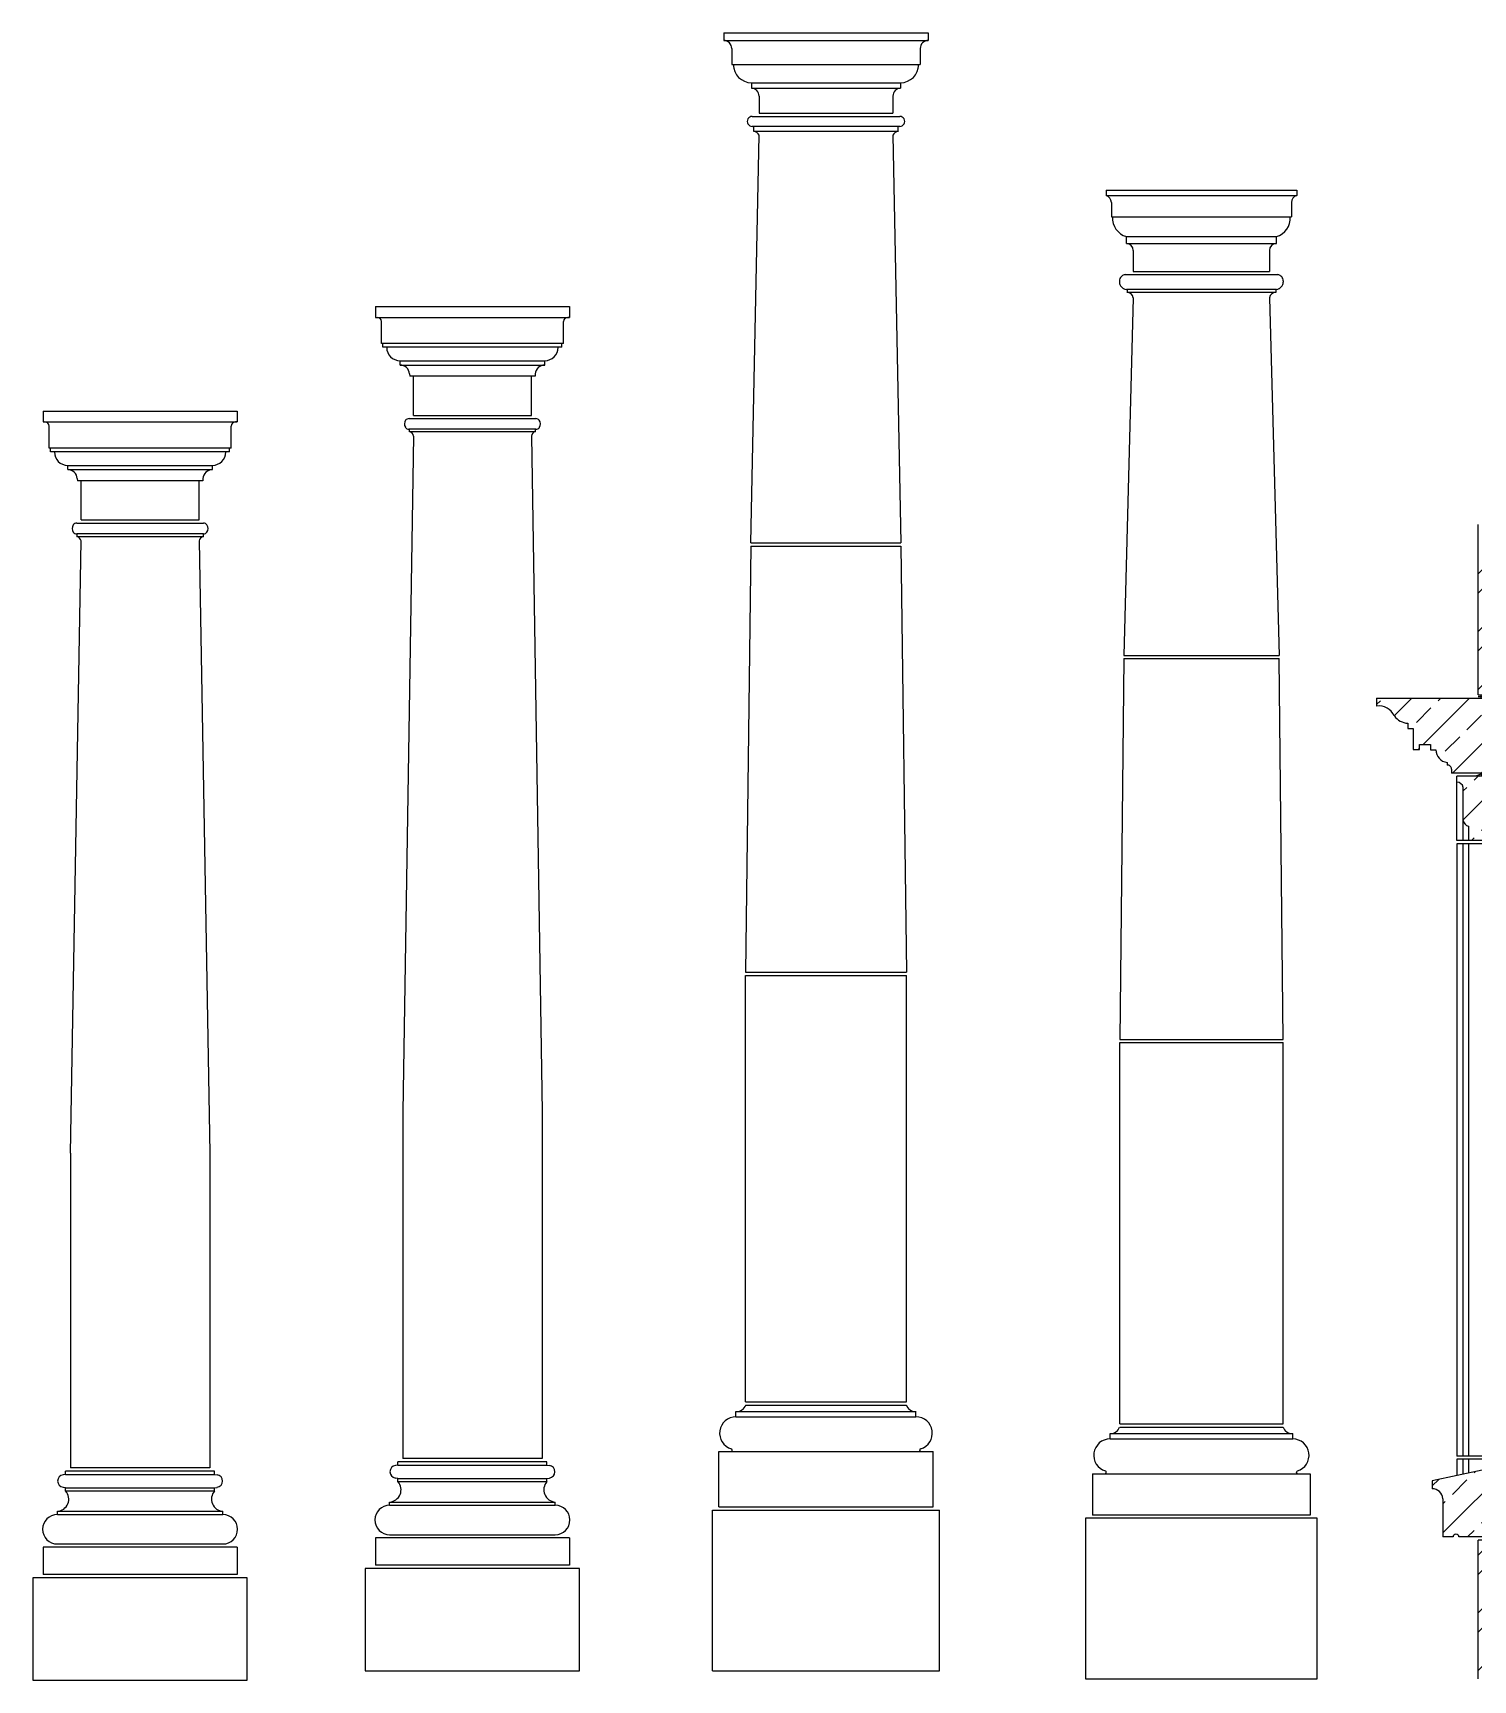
# Model space of a CAD drawing. Extents: x -9127 to 548, y 11049 to 16542.
# Drawn here: x -6365 to -3676, y 11056 to 14131 of the extents above; entities that cross this region are included whole.
import ezdxf

# ---------------------------------------------------------------- set-up
doc = ezdxf.new("R2010")
doc.units = 0
doc.header["$MEASUREMENT"] = 0
doc.layers.get('0').update_dxf_attribs({"linetype": 'CONTINUOUS'})
doc.layers.add('detail', color=7, linetype='CONTINUOUS')

# ---------------------------------------------------------------- blocks, each defined once
blk = doc.blocks.new('22')
at = {"layer": 'detail'}
for p, q in [((-4347.2, 8855.9), (-4347.2, 8835.9)), ((-4347.2, 8855.9), (-3985.2, 8855.9)), ((-4347.2, 8835.9), (-3985.2, 8835.9)), ((-4347.2, 8835.9), (-4344.2, 8835.9)), ((-4336.2, 8786.9), (-4336.2, 8827.9)), ((-3996.2, 8786.9), (-3996.2, 8827.9)), ((-3985.2, 8835.9), (-3988.2, 8835.9)), ((-3985.2, 8855.9), (-3985.2, 8835.9)), ((-3996.2, 8786.9), (-4336.2, 8786.9)), ((-4333.2, 8779.9), (-4333.2, 8786.9)), ((-3999.2, 8779.9), (-4333.2, 8779.9)), ((-3999.2, 8779.9), (-3999.2, 8786.9)), ((-4301.2, 8754.9), (-4031.2, 8754.9)), ((-4301.2, 8746.9), (-4301.2, 8754.9)), ((-4301.2, 8746.9), (-4031.2, 8746.9)), ((-4031.2, 8746.9), (-4031.2, 8754.9)), ((-4283.5, 8730.3), (-4283.2, 8725.9)), ((-4049.2, 8725.9), (-4283.2, 8725.9)), ((-4276.2, 8652.9), (-4276.2, 8725.9)), ((-4056.2, 8652.9), (-4056.2, 8725.9)), ((-4048.9, 8730.3), (-4049.2, 8725.9)), ((-4284.5, 8646.9), (-4047.9, 8646.9)), ((-4276.2, 8652.9), (-4056.2, 8652.9)), ((-4296.2, 7470.9), (-4276.2, 8613.9)), ((-4047.9, 8626.9), (-4284.5, 8626.9)), ((-4284.2, 8626.9), (-4284.2, 8621.4)), ((-4048.2, 8621.4), (-4284.2, 8621.4)), ((-4056.2, 8613.9), (-4036.2, 7470.9)), ((-4048.2, 8626.9), (-4048.2, 8621.4)), ((-4296.2, 7470.9), (-4296.2, 6882.9)), ((-4036.2, 7470.9), (-4036.2, 6882.9)), ((-4305.2, 6870.9), (-4309.9, 6870.1)), ((-4305.2, 6870.9), (-4305.2, 6876.9)), ((-4027.2, 6876.9), (-4305.2, 6876.9)), ((-4305.2, 6870.9), (-4027.2, 6870.9)), ((-4036.2, 6882.9), (-4296.2, 6882.9)), ((-4027.2, 6870.9), (-4027.2, 6876.9)), ((-4027.2, 6870.9), (-4022.5, 6870.1)), ((-4305.2, 6845.9), (-4309.9, 6846.6)), ((-4305.2, 6845.9), (-4027.2, 6845.9)), ((-4305.2, 6839.9), (-4305.2, 6845.9)), ((-4305.2, 6839.9), (-4027.2, 6839.9)), ((-4027.2, 6845.9), (-4022.5, 6846.6)), ((-4027.2, 6839.9), (-4027.2, 6845.9)), ((-4320.7, 6801.9), (-4011.7, 6801.9)), ((-4320.7, 6795.9), (-4320.7, 6801.9)), ((-4011.7, 6795.9), (-4011.7, 6801.9)), ((-4320.7, 6795.9), (-4011.7, 6795.9)), ((-4320.7, 6740.9), (-4011.7, 6740.9)), ((-4347.2, 6734.9), (-4347.2, 6683.9)), ((-3985.2, 6734.9), (-4347.2, 6734.9)), ((-3985.2, 6734.9), (-3985.2, 6683.9)), ((-4366.2, 6677.9), (-4366.2, 6486.9)), ((-3966.2, 6677.9), (-4366.2, 6677.9)), ((-3985.2, 6683.9), (-4347.2, 6683.9)), ((-3966.2, 6486.9), (-3966.2, 6677.9)), ((-4366.2, 6486.9), (-3966.2, 6486.9))]:
    blk.add_line(p, q, dxfattribs=at)
for centre, radius, start, end in [((-4344.2, 8827.9), 8, 0, 90), ((-3988.2, 8827.9), 8, 90, 180), ((-4301.2, 8779.9), 25, 180, 270), ((-4031.2, 8779.9), 25, 270, 0), ((-4301.4, 8728.9), 18, 4.6535, 89.2361), ((-4031, 8728.9), 18, 90.7639, 175.3465), ((-4281.9, 8636.9), 11.3, 143.1301, 216.8699), ((-4284.5, 8638.9), 8, 90, 143.1301), ((-4047.9, 8638.9), 8, 36.8699, 90), ((-4050.5, 8636.9), 11.3, 323.1301, 36.8699), ((-4284.5, 8634.9), 8, 216.8699, 270), ((-4285.6, 8611.9), 9.59, 11.9692, 81.7261), ((-4046.8, 8611.9), 9.59, 98.2739, 168.0308), ((-4047.9, 8634.9), 8, 270, 323.1301), ((-4308.4, 6858.4), 11.8, 97.4698, 262.5302), ((-4024, 6858.4), 11.8, 277.4698, 82.5302), ((-4322.3, 6824.7), 22.9, 274.0406, 41.5788), ((-4010.1, 6824.7), 22.9, 138.4212, 265.9594), ((-4320.7, 6768.4), 27.5, 90, 270), ((-4011.7, 6768.4), 27.5, 270, 90)]:
    blk.add_arc(centre, radius, start, end, dxfattribs=at)
blk = doc.blocks.new('23')
at = {"layer": 'detail'}
for p, q in [((-3726.9, 9051.3), (-3726.9, 9031.3)), ((-3726.9, 9051.3), (-3364.9, 9051.3)), ((-3364.9, 9051.3), (-3364.9, 9031.3)), ((-3726.9, 9031.3), (-3364.9, 9031.3)), ((-3726.9, 9031.3), (-3723.9, 9031.3)), ((-3715.9, 8982.3), (-3715.9, 9023.3)), ((-3375.9, 8982.3), (-3375.9, 9023.3)), ((-3364.9, 9031.3), (-3367.9, 9031.3)), ((-3375.9, 8982.3), (-3715.9, 8982.3)), ((-3712.9, 8975.3), (-3712.9, 8982.3)), ((-3378.9, 8975.3), (-3378.9, 8982.3)), ((-3378.9, 8975.3), (-3712.9, 8975.3)), ((-3680.9, 8950.3), (-3410.9, 8950.3)), ((-3680.9, 8942.3), (-3680.9, 8950.3)), ((-3410.9, 8942.3), (-3410.9, 8950.3)), ((-3680.9, 8942.3), (-3410.9, 8942.3)), ((-3663.2, 8925.8), (-3662.9, 8921.3)), ((-3428.9, 8921.3), (-3662.9, 8921.3)), ((-3655.9, 8848.3), (-3655.9, 8921.3)), ((-3435.9, 8848.3), (-3435.9, 8921.3)), ((-3428.6, 8925.8), (-3428.9, 8921.3)), ((-3664.2, 8842.3), (-3427.6, 8842.3)), ((-3655.9, 8848.3), (-3435.9, 8848.3)), ((-3655.9, 8809.3), (-3675.9, 7547.7)), ((-3427.5, 8822.4), (-3664.3, 8822.4)), ((-3663.5, 8817.7), (-3663.5, 8822.4)), ((-3428.3, 8817.7), (-3663.5, 8817.7)), ((-3435.9, 8809.3), (-3415.9, 7547.7)), ((-3428.3, 8817.7), (-3428.3, 8822.4)), ((-3675.9, 7547.7), (-3675.9, 6900.3)), ((-3415.9, 7547.7), (-3415.9, 6900.3)), ((-3684.9, 6888.3), (-3684.9, 6894.3)), ((-3406.9, 6894.3), (-3684.9, 6894.3)), ((-3415.9, 6900.3), (-3675.9, 6900.3)), ((-3406.9, 6888.3), (-3406.9, 6894.3)), ((-3684.9, 6888.3), (-3689.6, 6887.6)), ((-3684.9, 6863.3), (-3689.6, 6864.1)), ((-3684.9, 6888.3), (-3406.9, 6888.3)), ((-3684.9, 6863.3), (-3406.9, 6863.3)), ((-3684.9, 6857.3), (-3684.9, 6863.3)), ((-3406.9, 6888.3), (-3402.2, 6887.6)), ((-3406.9, 6863.3), (-3402.2, 6864.1)), ((-3406.9, 6857.3), (-3406.9, 6863.3)), ((-3684.9, 6857.3), (-3406.9, 6857.3)), ((-3700.4, 6819.3), (-3391.4, 6819.3)), ((-3700.4, 6813.3), (-3700.4, 6819.3)), ((-3700.4, 6813.3), (-3391.4, 6813.3)), ((-3391.4, 6813.3), (-3391.4, 6819.3)), ((-3726.9, 6752.3), (-3726.9, 6701.3)), ((-3364.9, 6752.3), (-3726.9, 6752.3)), ((-3700.4, 6758.3), (-3391.4, 6758.3)), ((-3364.9, 6752.3), (-3364.9, 6701.3)), ((-3745.9, 6695.3), (-3745.9, 6504.3)), ((-3345.9, 6695.3), (-3745.9, 6695.3)), ((-3364.9, 6701.3), (-3726.9, 6701.3)), ((-3345.9, 6504.3), (-3345.9, 6695.3)), ((-3745.9, 6504.3), (-3345.9, 6504.3))]:
    blk.add_line(p, q, dxfattribs=at)
for centre, radius, start, end in [((-3723.9, 9023.3), 8, 0, 90), ((-3367.9, 9023.3), 8, 90, 180), ((-3680.9, 8975.3), 25, 180, 270), ((-3410.9, 8975.3), 25, 270, 0), ((-3681.1, 8924.3), 18, 4.6535, 89.2361), ((-3410.6, 8924.3), 18, 90.7639, 175.3465), ((-3661.6, 8832.3), 11.3, 143.1301, 214.3707), ((-3664.2, 8834.3), 8, 90, 143.1301), ((-3427.6, 8834.3), 8, 36.8699, 90), ((-3430.2, 8832.3), 11.3, 325.6293, 36.8699), ((-3664.3, 8830.4), 8, 214.3707, 270), ((-3665.7, 8808.1), 9.86, 7.362, 77.4167), ((-3426.1, 8808.1), 9.86, 102.5833, 172.638), ((-3427.5, 8830.4), 8, 270, 325.6293), ((-3688.1, 6875.8), 11.8, 97.4698, 262.5302), ((-3403.7, 6875.8), 11.8, 277.4698, 82.5302), ((-3702, 6842.1), 22.9, 274.0406, 41.5788), ((-3389.8, 6842.1), 22.9, 138.4212, 265.9594), ((-3700.4, 6785.8), 27.5, 90, 270), ((-3391.4, 6785.8), 27.5, 270, 90)]:
    blk.add_arc(centre, radius, start, end, dxfattribs=at)
blk = doc.blocks.new('24')
at = {"layer": 'detail'}
for p, q in [((-3076.9, 9562.3), (-3076.9, 9548.3)), ((-3076.9, 9562.3), (-2694.9, 9562.3)), ((-3076.9, 9548.3), (-2694.9, 9548.3)), ((-2694.9, 9562.3), (-2694.9, 9548.3)), ((-3061.9, 9533.3), (-3061.9, 9503.3)), ((-3061.9, 9503.3), (-2709.9, 9503.3)), ((-2709.9, 9533.3), (-2709.9, 9503.3)), ((-3024.9, 9469.3), (-2746.9, 9469.3)), ((-3024.9, 9469.3), (-3024.9, 9459.3)), ((-3024.9, 9459.3), (-2746.9, 9459.3)), ((-3010.9, 9444.3), (-3010.9, 9412.3)), ((-2760.9, 9444.3), (-2760.9, 9412.3)), ((-2746.9, 9469.3), (-2746.9, 9459.3)), ((-3010.9, 9412.3), (-2760.9, 9412.3)), ((-3023.5, 9406.3), (-2748.2, 9406.3)), ((-2748.2, 9387.8), (-3023.5, 9387.8)), ((-3020.9, 9378.2), (-3020.9, 9387.8)), ((-2750.9, 9378.2), (-2750.9, 9387.8)), ((-3025.9, 8610.3), (-3010.9, 9371.3)), ((-2750.9, 9378.2), (-3020.9, 9378.2)), ((-2760.9, 9371.3), (-2745.9, 8610.3)), ((-3025.9, 8604.3), (-3035.9, 7808.3)), ((-3025.9, 8610.3), (-2745.9, 8610.3)), ((-3025.9, 8604.3), (-2745.9, 8604.3)), ((-2745.9, 8604.3), (-2735.9, 7808.3)), ((-3035.9, 7808.3), (-2735.9, 7808.3)), ((-3035.9, 7006.3), (-3035.9, 7802.3)), ((-3035.9, 7802.3), (-2735.9, 7802.3)), ((-2735.9, 7006.3), (-2735.9, 7802.3)), ((-3053.9, 6988.3), (-2717.9, 6988.3)), ((-3053.9, 6978.3), (-3053.9, 6988.3)), ((-3035.9, 7006.3), (-2735.9, 7006.3)), ((-3035.9, 7000.3), (-2735.9, 7000.3)), ((-2717.9, 6978.3), (-2717.9, 6988.3)), ((-3053.9, 6978.3), (-2717.9, 6978.3)), ((-3085.9, 6913.3), (-2685.9, 6913.3)), ((-3085.9, 6810.3), (-3085.9, 6913.3)), ((-3060.9, 6915.6), (-3060.9, 6916.4)), ((-2710.9, 6915.6), (-2710.9, 6916.4)), ((-2685.9, 6810.3), (-2685.9, 6913.3)), ((-3097.9, 6504.3), (-3097.9, 6804.3)), ((-3097.9, 6804.3), (-2673.9, 6804.3)), ((-3085.9, 6810.3), (-2685.9, 6810.3)), ((-2673.9, 6504.3), (-2673.9, 6804.3)), ((-3097.9, 6504.3), (-2673.9, 6504.3))]:
    blk.add_line(p, q, dxfattribs=at)
for centre, radius, start, end in [((-3076.9, 9533.3), 15, 0, 90), ((-2694.9, 9533.3), 15, 90, 180), ((-3024.9, 9503.3), 34, 180, 270), ((-2746.9, 9503.3), 34, 270, 0), ((-3025.9, 9444.3), 15, 0, 86.1774), ((-2745.9, 9444.3), 15, 93.8226, 180), ((-3023.6, 9397.1), 9.28, 89.8478, 270.1522), ((-2748.2, 9397.1), 9.28, 269.8478, 90.1522), ((-3021.3, 9366.8), 11.4, 23.4444, 87.9045), ((-2750.4, 9366.8), 11.4, 92.0955, 156.5556), ((-3052.4, 7005.6), 17.4, 265.1745, 342.2056), ((-2719.3, 7005.6), 17.4, 197.7944, 274.8255), ((-3053.9, 6947.8), 30.5, 90, 253.5286), ((-2717.9, 6947.8), 30.5, 286.4714, 90), ((-3063.2, 6915.6), 2.3, 270, 0), ((-3063.2, 6916.4), 2.3, 0, 73.5286), ((-2708.6, 6916.4), 2.3, 106.4714, 180), ((-2708.6, 6915.6), 2.3, 180, 270)]:
    blk.add_arc(centre, radius, start, end, dxfattribs=at)
blk = doc.blocks.new('25')
at = {"layer": 'detail'}
for p, q in [((-2363.2, 9269), (-2363.2, 9259)), ((-2363.2, 9269), (-2007.2, 9269)), ((-2363.2, 9259), (-2007.2, 9259)), ((-2007.2, 9269), (-2007.2, 9259)), ((-2353.2, 9246), (-2353.2, 9219)), ((-2017.2, 9246), (-2017.2, 9219)), ((-2353.2, 9219), (-2017.2, 9219)), ((-2325.2, 9182), (-2045.2, 9182)), ((-2325.2, 9169), (-2325.2, 9182)), ((-2325.2, 9169), (-2045.2, 9169)), ((-2045.2, 9169), (-2045.2, 9182)), ((-2312.2, 9156), (-2312.2, 9117)), ((-2058.2, 9156), (-2058.2, 9117)), ((-2326.8, 9111), (-2043.6, 9111)), ((-2312.2, 9117), (-2058.2, 9117)), ((-2338.2, 9099.4), (-2338.2, 9096.8)), ((-2045.2, 9083.4), (-2325.1, 9083.4)), ((-2324, 9083.4), (-2324, 9077.9)), ((-2046.3, 9077.9), (-2324, 9077.9)), ((-2046.3, 9083.4), (-2046.3, 9077.9)), ((-2032.2, 9099.4), (-2032.2, 9096.8)), ((-2312.2, 9068), (-2330.2, 8400)), ((-2058.2, 9068), (-2040.2, 8400)), ((-2330.2, 8400), (-2040.2, 8400)), ((-2330.2, 8394), (-2337.7, 7683)), ((-2330.2, 8394), (-2040.2, 8394)), ((-2032.7, 7683), (-2040.2, 8394)), ((-2337.7, 7683), (-2032.7, 7683)), ((-2337.7, 7677), (-2032.7, 7677)), ((-2337.7, 6965), (-2337.7, 7677)), ((-2032.7, 6965), (-2032.7, 7677)), ((-2337.7, 6965), (-2032.7, 6965)), ((-2337.7, 6959), (-2032.7, 6959)), ((-2355.7, 6937), (-2355.7, 6947)), ((-2355.7, 6947), (-2014.7, 6947)), ((-2355.7, 6937), (-2014.7, 6937)), ((-2014.7, 6937), (-2014.7, 6947)), ((-2388.2, 6872), (-1982.2, 6872)), ((-2388.2, 6872), (-2388.2, 6795)), ((-2362.7, 6874.3), (-2362.7, 6875)), ((-2007.7, 6874.3), (-2007.7, 6875)), ((-1982.2, 6872), (-1982.2, 6795)), ((-2401.2, 6789), (-2401.2, 6489)), ((-1969.2, 6789), (-2401.2, 6789)), ((-1982.2, 6795), (-2388.2, 6795)), ((-1969.2, 6489), (-1969.2, 6789)), ((-2401.2, 6489), (-1969.2, 6489))]:
    blk.add_line(p, q, dxfattribs=at)
for centre, radius, start, end in [((-2367.6, 9245.2), 14.4, 2.9168, 72.2204), ((-2002.8, 9245.2), 14.4, 107.7796, 177.0832), ((-2314.9, 9216.8), 36.3, 176.6102, 253.5814), ((-2055.4, 9216.8), 36.3, 286.4186, 3.3898), ((-2325.2, 9156), 13, 0, 90), ((-2045.2, 9156), 13, 90, 180), ((-2328.2, 9099.4), 10, 154.2131, 180), ((-2324.7, 9097.8), 13.8, 122.5886, 154.2131), ((-2326.8, 9101), 10, 90, 122.5886), ((-2043.6, 9101), 10, 57.4114, 90), ((-2045.6, 9097.8), 13.8, 25.7869, 57.4114), ((-2042.2, 9099.4), 10, 0, 25.7869), ((-2328.2, 9096.8), 10, 180, 205.3049), ((-2321, 9100.1), 17.9, 205.3049, 238.7563), ((-2325.1, 9093.4), 10, 238.7563, 270), ((-2324.7, 9065.1), 12.8, 13.0497, 87.074), ((-2045.7, 9065.1), 12.8, 92.926, 166.9503), ((-2045.2, 9093.4), 10, 270, 301.2437), ((-2049.3, 9100.1), 17.9, 301.2437, 334.6951), ((-2042.2, 9096.8), 10, 334.6951, 0), ((-2355, 6965.4), 18.4, 267.7668, 339.6133), ((-2015.4, 6965.4), 18.4, 200.3867, 272.2332), ((-2355.7, 6906.5), 30.5, 90, 253.5286), ((-2014.7, 6906.5), 30.5, 286.4714, 90), ((-2365, 6874.3), 2.3, 270, 0), ((-2365, 6875), 2.3, 0, 73.5286), ((-2005.4, 6875), 2.3, 106.4714, 180), ((-2005.4, 6874.3), 2.3, 180, 270)]:
    blk.add_arc(centre, radius, start, end, dxfattribs=at)
blk = doc.blocks.new('*X8')
at = {"color": 0}
for p, q in [((4862, 2652.9), (4909.8, 2700.7)), ((4862, 2599), (4962, 2699)), ((4862, 2545.1), (4962, 2645.1)), ((4913.5, 2542.7), (4962, 2591.2))]:
    blk.add_line(p, q, dxfattribs=at)
blk = doc.blocks.new('*X4')
at = {"color": 0}
for p, q in [((4654, 2175.5), (4735.3, 2256.7)), ((4674.2, 2249.6), (4681.4, 2256.7)), ((4768.5, 2236.1), (4782, 2249.6)), ((4654, 2229.3), (4660.8, 2236.1)), ((4728.1, 2195.7), (4755, 2222.6)), ((4723, 2136.7), (4782, 2195.7)), ((4687.7, 2155.3), (4714.6, 2182.2)), ((4669.1, 2136.7), (4674.2, 2141.8)), ((4782, 2141.8), (4782, 2141.8))]:
    blk.add_line(p, q, dxfattribs=at)
blk = doc.blocks.new('*X2')
at = {"color": 0}
for p, q in [((4525.1, 2369.9), (4558, 2402.7)), ((4579, 2316), (4665.7, 2402.7)), ((4606.9, 2397.7), (4611.8, 2402.7)), ((4633.5, 2262.7), (4773.5, 2402.7)), ((4701.2, 2384.3), (4719.6, 2402.7)), ((4492, 2390.6), (4499.1, 2397.7)), ((4566.5, 2357.3), (4593.4, 2384.3)), ((4660.8, 2343.8), (4687.7, 2370.8)), ((4755, 2330.4), (4782, 2357.3)), ((4569.7, 2306.7), (4572.3, 2309.3)), ((4620.3, 2303.4), (4647.3, 2330.4)), ((4714.6, 2290), (4741.6, 2316.9)), ((4687.4, 2262.7), (4701.2, 2276.5)), ((4741.3, 2262.7), (4782, 2303.5))]:
    blk.add_line(p, q, dxfattribs=at)
blk = doc.blocks.new('*X0')
at = {"color": 0}
for p, q in [((4682, 2634.5), (4748.2, 2700.7)), ((4682, 2598.6), (4782, 2698.6)), ((4682, 2526.8), (4782, 2626.8)), ((4682, 2490.8), (4782, 2590.8)), ((4682, 2419), (4782, 2519)), ((4707.7, 2408.7), (4782, 2483.1)), ((4779.5, 2408.7), (4782, 2411.2))]:
    blk.add_line(p, q, dxfattribs=at)
blk = doc.blocks.new('*X7')
at = {"color": 0}
for p, q in [((4862, 2491.2), (4913.5, 2542.7)), ((4867.4, 2442.7), (4962, 2537.3)), ((4921.3, 2442.7), (4962, 2483.5)), ((4862, 2383.5), (4921.3, 2442.7)), ((4862, 2437.3), (4867.4, 2442.7)), ((4862, 2329.6), (4962, 2429.6)), ((4862, 2275.7), (4962, 2375.7)), ((4902.9, 2262.7), (4962, 2321.8)), ((4956.8, 2262.7), (4962, 2267.9))]:
    blk.add_line(p, q, dxfattribs=at)
blk = doc.blocks.new('*X6')
at = {"color": 0}
for p, q in [((4832, 898.7), (4914.8, 981.4)), ((4832, 952.5), (4860.9, 981.4)), ((4868.7, 881.4), (4962, 974.8)), ((4922.6, 881.4), (4962, 920.9))]:
    blk.add_line(p, q, dxfattribs=at)
blk = doc.blocks.new('*X1')
at = {"color": 0}
for p, q in [((4682, 802.5), (4710.2, 830.7)), ((4682, 766.6), (4746.1, 830.7)), ((4682, 694.8), (4782, 794.8)), ((4682, 658.9), (4782, 758.9)), ((4682, 587), (4782, 687)), ((4715, 584.1), (4782, 651.1))]:
    blk.add_line(p, q, dxfattribs=at)
blk = doc.blocks.new('*X5')
at = {"color": 0}
for p, q in [((4862, 820.9), (4916.6, 875.4)), ((4862, 874.8), (4862.7, 875.4)), ((4862, 767), (4962, 867)), ((4862, 713.1), (4962, 813.1)), ((4862, 659.3), (4962, 759.3)), ((4862, 605.4), (4962, 705.4)), ((4894.6, 584.1), (4962, 651.5)), ((4948.5, 584.1), (4962, 597.6))]:
    blk.add_line(p, q, dxfattribs=at)
blk = doc.blocks.new('*X3')
at = {"color": 0}
for p, q in [((4616, 844.3), (4753.2, 981.4)), ((4674.2, 956.4), (4676.5, 958.7)), ((4768.5, 942.9), (4795.5, 969.9)), ((4596, 932.1), (4608, 944)), ((4633.8, 916), (4660.8, 942.9)), ((4715.9, 836.4), (4826, 946.5)), ((4728.1, 902.5), (4755, 929.5)), ((4616, 898.2), (4620.3, 902.5)), ((4822.4, 889), (4826, 892.7)), ((4687.7, 862.1), (4714.6, 889)), ((4782, 848.6), (4808.9, 875.6)), ((4662, 836.4), (4674.2, 848.6)), ((4823.7, 836.4), (4826, 838.8))]:
    blk.add_line(p, q, dxfattribs=at)
blk = doc.blocks.new('*X9')
at = {"color": 0}
for p, q in [((4962, 2581.4), (4862, 2681.4)), ((4962, 2635.3), (4898.8, 2698.5)), ((4962, 2689.2), (4952.7, 2698.5)), ((4946.8, 2542.7), (4862, 2627.5)), ((4892.9, 2542.7), (4862, 2573.6)), ((4962, 2473.6), (4892.9, 2542.7)), ((4962, 2527.5), (4946.8, 2542.7)), ((4939.1, 2442.7), (4862, 2519.8)), ((4885.2, 2442.7), (4862, 2465.9)), ((4962, 2365.9), (4885.2, 2442.7)), ((4962, 2419.8), (4939.1, 2442.7)), ((4962, 2312), (4862, 2412)), ((4957.4, 2262.7), (4862, 2358.1)), ((4903.5, 2262.7), (4862, 2304.2)), ((4937.8, 881.4), (4837.8, 981.4)), ((4962, 911.1), (4891.6, 981.4)), ((4962, 965), (4945.5, 981.4)), ((4883.9, 881.4), (4832, 933.3)), ((4962, 803.3), (4889.9, 875.4)), ((4962, 857.2), (4943.8, 875.4)), ((4962, 749.4), (4862, 849.4)), ((4962, 695.5), (4862, 795.5)), ((4962, 641.7), (4862, 741.7)), ((4954.2, 595.6), (4862, 687.8)), ((4900.3, 595.6), (4862, 633.9))]:
    blk.add_line(p, q, dxfattribs=at)
blk = doc.blocks.new('26')
at = {"layer": 'detail'}
for p, q in [((-1668.2, 8326.3), (-1668.2, 8644.2)), ((-1568.2, 8326.3), (-1568.2, 8641.9)), ((-1514.1, 8474.7), (-1514.1, 8639.4)), ((-1488.2, 8180.3), (-1488.2, 8639.4)), ((-1388.2, 8180.3), (-1388.2, 8639.4)), ((-1368.2, 6925), (-1368.2, 8638.1)), ((-1488.2, 8460.3), (-1566.7, 8322.9)), ((-1488.2, 8460.3), (-1388.2, 8460.3)), ((-1488.2, 8360.3), (-1562.8, 8233.7)), ((-1488.2, 8360.3), (-1388.2, 8360.3)), ((-1858.2, 8320.3), (-1858.2, 8305.3)), ((-1858.2, 8320.3), (-1568.2, 8320.3)), ((-1566.7, 8322.9), (-1668.3, 8322.9)), ((-1668.2, 8326.3), (-1568.2, 8326.3)), ((-1663.8, 8326.3), (-1663.8, 8320.3)), ((-1572.6, 8326.3), (-1572.6, 8320.3)), ((-1566.7, 8322.9), (-1572.6, 8322.9)), ((-1568.2, 8180.3), (-1568.2, 8320.3)), ((-1799.8, 8273.3), (-1799.8, 8263.3)), ((-1799.8, 8263.3), (-1789.8, 8263.3)), ((-1789.8, 8263.3), (-1789.8, 8224.3)), ((-1550, 8236.7), (-1527.6, 8249.7)), ((-1548.7, 8234.5), (-1526.3, 8247.4)), ((-1499.9, 8234.5), (-1522.3, 8247.4)), ((-1498.6, 8236.7), (-1521, 8249.7)), ((-1789.8, 8224.3), (-1777.9, 8224.3)), ((-1777.9, 8224.3), (-1777.9, 8233.5)), ((-1777.9, 8233.5), (-1757.2, 8233.5)), ((-1757.2, 8233.5), (-1757.2, 8223.7)), ((-1757.2, 8223.7), (-1747.3, 8223.7)), ((-1562.8, 8233.7), (-1562.8, 8180)), ((-1553.3, 8182.2), (-1553.3, 8231)), ((-1550.7, 8231.6), (-1501.4, 8231.6)), ((-1550.7, 8182.2), (-1550.7, 8231)), ((-1547.2, 8224.6), (-1501.4, 8224.6)), ((-1547.2, 8217.6), (-1501.4, 8217.6)), ((-1497.9, 8231), (-1497.9, 8182.2)), ((-1495.3, 8231), (-1495.3, 8182.2)), ((-1726.4, 8200.3), (-1726.4, 8195.3)), ((-1718.2, 8187.8), (-1718.2, 8180.3)), ((-1547.2, 8210.6), (-1501.4, 8210.6)), ((-1547.2, 8203.6), (-1501.4, 8203.6)), ((-1547.2, 8196.6), (-1501.4, 8196.6)), ((-1547.2, 8189.6), (-1501.4, 8189.6)), ((-1547.2, 8182.6), (-1501.4, 8182.6)), ((-1568.2, 8180.3), (-1718.2, 8180.3)), ((-1568.2, 8174.3), (-1708.2, 8174.3)), ((-1708.2, 8054.3), (-1708.2, 8174.3)), ((-1696.2, 8054.3), (-1696.2, 8153.7)), ((-1663.7, 8178.2), (-1671.7, 8175)), ((-1671.7, 8175), (-1671.4, 8174.3)), ((-1666.5, 8174.3), (-1663.2, 8175.6)), ((-1562.8, 8179.5), (-1664.5, 8179.5)), ((-1663.7, 8178.2), (-1557.3, 8178.2)), ((-1663.2, 8175.6), (-1557.3, 8175.6)), ((-1568.2, 8174.3), (-1568.2, 8054.3)), ((-1494.9, 8169.6), (-1564.1, 8051.2)), ((-1562.8, 8180), (-1562.8, 8179.5)), ((-1549.6, 8172.6), (-1555.3, 8175.6)), ((-1549.6, 8172.6), (-1543.8, 8175.6)), ((-1547.2, 8175.6), (-1497.9, 8175.6)), ((-1538.1, 8172.6), (-1543.8, 8175.6)), ((-1538.1, 8172.6), (-1532.4, 8175.6)), ((-1526.7, 8172.6), (-1532.4, 8175.6)), ((-1526.7, 8172.6), (-1521, 8175.6)), ((-1515.3, 8172.6), (-1521, 8175.6)), ((-1515.3, 8172.6), (-1509.6, 8175.6)), ((-1503.9, 8172.6), (-1509.6, 8175.6)), ((-1503.9, 8172.6), (-1498.1, 8175.6)), ((-1492.4, 8172.6), (-1498.1, 8175.6)), ((-1394.6, 8169.6), (-1494.9, 8169.6)), ((-1492.4, 8172.6), (-1486.7, 8175.6)), ((-1491.3, 8178.2), (-1395.3, 8178.2)), ((-1491.3, 8175.6), (-1395.3, 8175.6)), ((-1488.2, 8180.3), (-1388.2, 8180.3)), ((-1488.2, 8165.3), (-1388.2, 8165.3)), ((-1488.2, 8165.3), (-1488.2, 8054.3)), ((-1481, 8172.6), (-1486.7, 8175.6)), ((-1481, 8172.6), (-1475.3, 8175.6)), ((-1469.6, 8172.6), (-1475.3, 8175.6)), ((-1469.6, 8172.6), (-1463.9, 8175.6)), ((-1458.1, 8172.6), (-1463.9, 8175.6)), ((-1458.1, 8172.6), (-1452.4, 8175.6)), ((-1446.7, 8172.6), (-1452.4, 8175.6)), ((-1446.7, 8172.6), (-1441, 8175.6)), ((-1435.3, 8172.6), (-1441, 8175.6)), ((-1435.3, 8172.6), (-1429.6, 8175.6)), ((-1423.9, 8172.6), (-1429.6, 8175.6)), ((-1423.9, 8172.6), (-1418.1, 8175.6)), ((-1412.4, 8172.6), (-1418.1, 8175.6)), ((-1412.4, 8172.6), (-1406.7, 8175.6)), ((-1401, 8172.6), (-1406.7, 8175.6)), ((-1405.3, 8179.2), (-1394.3, 8179.2)), ((-1401, 8172.6), (-1397.2, 8174.6)), ((-1397.2, 8174.6), (-1394.3, 8174.6)), ((-1395.3, 8178.2), (-1395.3, 8175.6)), ((-1394.3, 8179.2), (-1394.3, 8174.6)), ((-1388.2, 8165.3), (-1388.2, 8054.3)), ((-1686.2, 8054.3), (-1686.2, 8081.1)), ((-1568.2, 8054.3), (-1708.2, 8054.3)), ((-1568.2, 8048.3), (-1708.2, 8048.3)), ((-1708.2, 8048.3), (-1708.2, 6905)), ((-1696.2, 6905), (-1696.2, 8048.3)), ((-1686.2, 6905), (-1686.2, 8048.3)), ((-1564.1, 8051.2), (-1612, 8051.2)), ((-1568.2, 6941.3), (-1568.2, 8048.3)), ((-1498.2, 8048.3), (-1368.2, 8048.3)), ((-1498.2, 8048.3), (-1498.2, 6955)), ((-1488.2, 8054.3), (-1388.2, 8054.3)), ((-1478.2, 8048.3), (-1478.2, 6905)), ((-1478.2, 8028.3), (-1368.2, 8028.3)), ((-1651.2, 6925), (-1498.2, 6955)), ((-1498.2, 6968.9), (-1478.2, 6968.9)), ((-1498.2, 6955), (-1498.2, 6968.9)), ((-1651.2, 6905), (-1651.2, 6925)), ((-1478.2, 6925), (-1328.2, 6925)), ((-1524.2, 6905), (-1708.2, 6905)), ((-1708.2, 6899), (-1708.2, 6868.9)), ((-1524.2, 6899), (-1708.2, 6899)), ((-1696.2, 6871.4), (-1696.2, 6899)), ((-1686.2, 6873.6), (-1686.2, 6899)), ((-1614.2, 6899), (-1614.2, 6889)), ((-1575.8, 6914.3), (-1566.7, 6914.3)), ((-1575.8, 6905), (-1575.8, 6914.3)), ((-1575.8, 6888.9), (-1575.8, 6899)), ((-1571, 6905.8), (-1571, 6896.1)), ((-1566.7, 6914.3), (-1566.7, 6905)), ((-1566.7, 6899), (-1566.7, 6888.9)), ((-1524.2, 6905), (-1328.2, 6905)), ((-1524.2, 6899), (-1524.2, 6754)), ((-1518.2, 6899), (-1518.2, 6799)), ((-1518.2, 6899), (-1388.2, 6899)), ((-1388.2, 6899), (-1388.2, 6799)), ((-1368.2, 6905), (-1368.2, 6799)), ((-1614.2, 6889), (-1754.2, 6859)), ((-1754.2, 6859), (-1754.2, 6844)), ((-1566.7, 6888.9), (-1575.8, 6888.9)), ((-1734.2, 6825.5), (-1734.2, 6754)), ((-1518.2, 6799), (-1388.2, 6799)), ((-1368.2, 6799), (-1368.2, 6488)), ((-1488.2, 6793), (-1388.2, 6793)), ((-1488.2, 6793), (-1488.2, 6489)), ((-1388.2, 6793), (-1388.2, 6489)), ((-1715.4, 6754), (-1734.2, 6754)), ((-1524.2, 6754), (-1704.3, 6754)), ((-1568.2, 6748.3), (-1668.2, 6748.3)), ((-1668.2, 6489), (-1668.2, 6748.3)), ((-1568.2, 6489), (-1568.2, 6748.3)), ((-1514.1, 6639.9), (-1514.1, 6733.3)), ((-1514.1, 6489), (-1514.1, 6639.9))]:
    blk.add_line(p, q, dxfattribs=at)
for centre, radius, start, end in [((-1501.1, 8629.6), 12.9, 270, 90), ((-1501.1, 8603.8), 12.9, 90, 271.8319), ((-1500.7, 8578), 12.9, 270, 90), ((-1500.7, 8552.2), 12.9, 90, 271.8319), ((-1501.1, 8526.4), 12.9, 273.2723, 86.7277), ((-1501, 8500.6), 12.9, 87.2031, 274.6288), ((-1501.2, 8474.6), 13.1, 350.8493, 84.4626), ((-1853.4, 8274.6), 31, 23.7662, 98.989), ((-1797.3, 8307.6), 34.4, 216.4713, 265.9248), ((-1524.3, 8244), 6.6, 60, 120), ((-1524.3, 8244), 4, 60, 120), ((-1724.3, 8223.2), 23, 178.7283, 264.6114), ((-1546.7, 8231), 6.6, 120, 180), ((-1546.7, 8231), 4, 120, 180), ((-1547.2, 8221.1), 3.5, 90, 270), ((-1501.4, 8228.1), 3.5, 270, 90), ((-1501.4, 8214.1), 3.5, 270, 90), ((-1501.9, 8231), 4, 0, 60), ((-1501.9, 8231), 6.6, 0, 60), ((-1725.7, 8187.8), 7.49, 0, 95.3837), ((-1557.3, 8182.2), 4, 270, 0), ((-1557.3, 8182.2), 6.6, 270, 0), ((-1547.2, 8207.1), 3.5, 90, 270), ((-1547.2, 8193.1), 3.5, 90, 270), ((-1547.2, 8179.1), 3.5, 90, 270), ((-1501.4, 8200.1), 3.5, 270, 90), ((-1501.4, 8186.1), 3.5, 270, 90), ((-1491.3, 8182.2), 6.6, 180, 270), ((-1491.3, 8182.2), 4, 180, 270), ((-1708.4, 8150.9), 12.4, 13.0026, 89.4586), ((-1683.8, 8093.3), 12.5, 186.0055, 258.6441), ((-1328.2, 6915), 10, 270, 90), ((-1754.3, 6823.8), 20.2, 4.7827, 89.7207), ((-1709.9, 6753.6), 5.55, 3.7391, 176.2609), ((-1501.3, 6707.5), 12.9, 93.4511, 268.3808), ((-1501.2, 6733.3), 12.9, 266.1979, 0.0944), ((-1501.6, 6681.7), 12.9, 270, 90), ((-1501.6, 6655.9), 12.9, 90, 271.8319), ((-1501.2, 6604.2), 12.9, 90, 271.8319), ((-1501.2, 6630.1), 12.9, 270, 90), ((-1501.4, 6578.4), 12.9, 272.5316, 87.4684), ((-1500.8, 6552.6), 12.9, 90, 271.8319), ((-1501.1, 6526.8), 12.9, 273.2723, 86.7277), ((-1501, 6501), 12.9, 87.2031, 274.6288)]:
    blk.add_arc(centre, radius, start, end, dxfattribs=at)
for points in [[(-1575.8, 6914.3), (-1566.7, 6914.3), (-1575.8, 6905), (-1566.6, 6905)], [(-1575.8, 6899.1), (-1566.7, 6899.1), (-1575.6, 6888.9), (-1566.7, 6888.9)]]:
    blk.add_solid(points, dxfattribs=at)
for name in ['*X0', '*X9', '*X8', '*X7', '*X2', '*X4', '*X3', '*X6', '*X5', '*X1']:
    blk.add_blockref(name, (-6350.2, 5917.6), dxfattribs=at)

msp = doc.modelspace()

# ---------------------------------------------------------------- block references
for name in ['24', '25', '23', '22', '26']:
    msp.add_blockref(name, (-1998.3, 4568.8))

doc.saveas('drawing.dxf')
